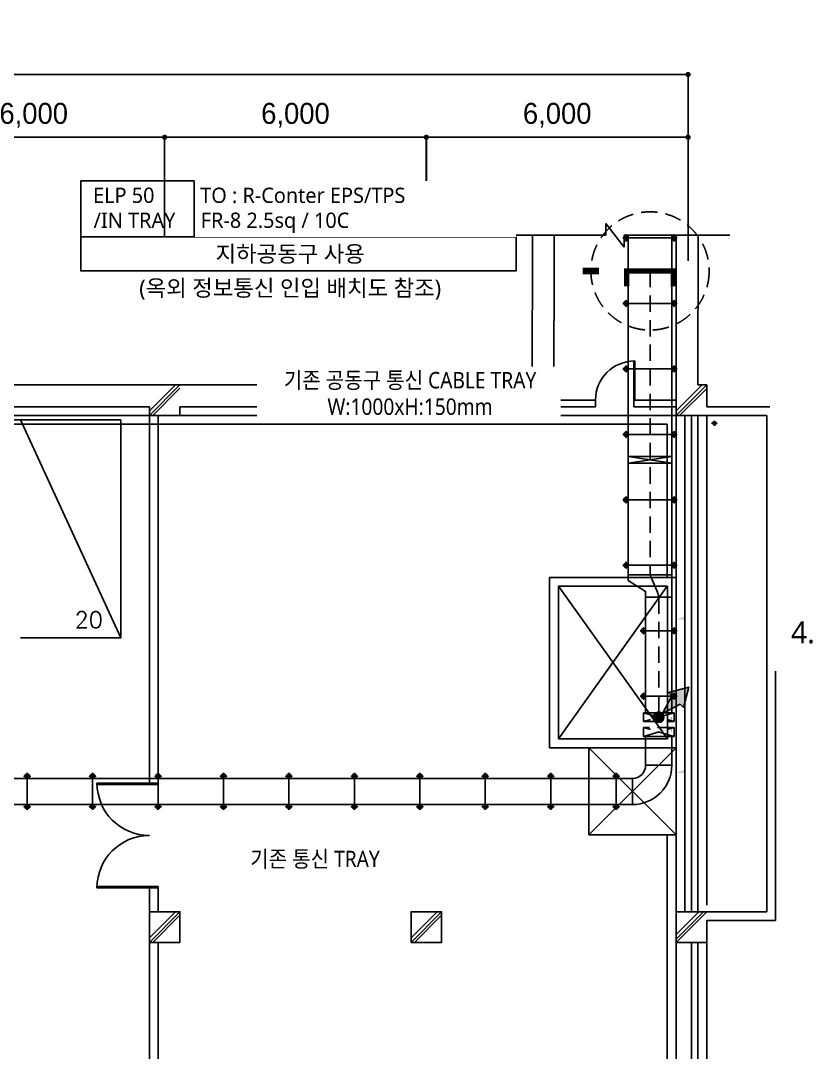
# Model space of a CAD drawing. Header units: millimetres. Extents: x -126150 to 126150, y 0 to 89100.
# Drawn here: x -52506 to -34382, y 47454 to 71097 of the extents above; entities that cross this region are included whole.
import ezdxf
from ezdxf.enums import TextEntityAlignment as Align
from ezdxf.xclip import XClip

# ---------------------------------------------------------------- set-up
doc = ezdxf.new("R2010")
doc.units = ezdxf.units.MM
doc.header["$LTSCALE"] = 1500
doc.header["$XCLIPFRAME"] = 0
for name, pattern in [('CEN', [62, 60, -1, 0, -1]), ('CENTER', [55, 50, -2, 1, -2]), ('HIDDEN', [0.375, 0.25, -0.125])]:
    doc.linetypes.add(name, pattern=pattern)
doc.layers.get('Defpoints').update_dxf_attribs({"color": 167})
for name, color, linetype in [('3131$0$SYM', 3, 'Continuous'), ('arch', 8, 'Continuous'), ('cen', 1, 'CENTER'), ('LIGHT', 3, 'Continuous'), ('REV', 1, 'Continuous'), ('S2', 4, 'HIDDEN'), ('SYM', 3, 'Continuous'), ('T-TRAY', 6, 'Continuous'), ('TRAY', 3, 'Continuous'), ('TRAY1', 3, 'Continuous'), ('XREF', 7, 'CEN'), ('치수', 5, 'Continuous')]:
    doc.layers.add(name, color=color, linetype=linetype)
doc.styles.add('arch', font='romans.shx', dxfattribs={"bigfont": 'GHS.SHX'})
doc.styles.add('GHS', font='malgun.ttf')
doc.styles.add('을릉도M', font='')
doc.styles.get('을릉도M').set_extended_font_data('HY울릉도M')
doc.dimstyles.new('D400', dxfattribs={"dimscale": 100, "dimtxt": 7.5, "dimasz": 1, "dimexe": 0, "dimexo": 1.3, "dimgap": 1.8, "dimtad": 1, "dimdec": 0, "dimzin": 1, "dimdsep": 46, "dimlunit": 6, "dimtxsty": '을릉도M', "dimblk": 'DOT', "dimcen": 10, "dimclrd": 1, "dimclre": 1, "dimclrt": 3, "dimadec": 0, "dimazin": 0, "dimtfac": 1, "dimtdec": 0, "dimtix": 1, "dimtmove": 0, "dimatfit": 3, "dimldrblk": 'DOTSMALL', "dimfxl": 1, "dimtolj": 1, "dimtzin": 0, "dimarcsym": 0})

# ---------------------------------------------------------------- blocks, each defined once
blk = doc.blocks.new('XR-사무동', base_point=(461, 408.4))
at = {"layer": 'arch', "ltscale": 100}
h = blk.add_hatch(color=256, dxfattribs=at)
h.paths.add_polyline_path([(-34067, 50708.4), (-34067, 50776.4), (-34255.7, 50708.5)])
h.paths.add_polyline_path([(-34067.1, 54218.9), (-34067.1, 54286.8), (-34255.8, 54218.9), (-34255.8, 54218.9)])
for p, q in [((-35868.5, 63028.2), (-35868.5, 63298.8)), ((-35868.5, 63298.8), (-35447.6, 62754.5)), ((-38169.6, 63028.2), (-35868.5, 63028.2)), ((-37555.9, 59599.9), (-37552.3, 63032.4)), ((-37056, 59099.9), (-37052.3, 63031.9)), ((-35448.2, 62757.9), (-35447, 63030)), ((-35447, 63029.8), (-33024.9, 63028.6)), ((-34255.9, 59399.9), (-34252.3, 63029.2)), ((-33755.7, 59599.9), (-33752.3, 63028.7)), ((-35225.1, 60148.9), (-35225.1, 59098.9)), ((-35205.1, 60148.9), (-35205.1, 59248.9)), ((-36104.5, 59248.9), (-36104.5, 59099.9)), ((-33555.9, 59098.7), (-31980.9, 59098.7)), ((-33555.9, 58899.9), (-32180.9, 58898.7)), ((-33555.9, 47674.9), (-33555.9, 58899.9)), ((-33444.4, 58721.9), (-33313.9, 58721.9)), ((-33379.1, 58664.2), (-33379.1, 58779.5)), ((-34460.8, 54985.4), (-36955.8, 51485.4)), ((-36955.8, 54985.4), (-34455.8, 51485.4)), ((-34255.8, 51285.4), (-36255.8, 49285.4)), ((-36255.8, 51285.4), (-34255.8, 49285.4)), ((-33555.9, 47524.9), (-32180.9, 47524.9)), ((-33555.9, 47324.9), (-31980.9, 47324.9))]:
    blk.add_line(p, q, dxfattribs=at)
at = {"layer": 'arch', "ltscale": 20}
for p, q in [((-52130.9, 59599.9), (-37555.9, 59599.9)), ((-45630.9, 59599.9), (-46330.9, 58899.9)), ((-45735, 59599.9), (-46330.9, 59004)), ((-39630.9, 59599.9), (-40330.9, 59599.9)), ((-39630.9, 59599.9), (-40330.9, 58899.9)), ((-39735, 59599.9), (-40330.9, 59004)), ((-33555.9, 59598.7), (-34255.9, 58898.7)), ((-33660, 59598.7), (-34255.9, 59002.9)), ((-33755.7, 59599.9), (-33555.9, 59599.9)), ((-33555.9, 59599.9), (-33555.9, 59098.7)), ((-45630.9, 59521.8), (-46252.8, 58899.9)), ((-39630.9, 59521.8), (-40252.8, 58899.9)), ((-33555.9, 59520.7), (-34177.8, 58898.7)), ((-37055.9, 59247.5), (-36105.1, 59248.9)), ((-35205.1, 59248.9), (-34255.9, 59249.9)), ((-34254.7, 58899.9), (-93705.8, 58899.9)), ((-51630.9, 59099.9), (-46330.9, 59099.9)), ((-46330.9, 59099.9), (-46330.9, 58899.9)), ((-46330.9, 58899.9), (-46330.9, 50474.9)), ((-46130.9, 58899.9), (-46130.9, 50474.9)), ((-46130.9, 58899.9), (-45630.9, 58899.9)), ((-45630.9, 59099.9), (-40330.9, 59099.9)), ((-45630.9, 58899.9), (-45630.9, 59099.9)), ((-40330.9, 59099.9), (-40330.9, 58899.9)), ((-40330.9, 58899.9), (-39630.9, 58899.9)), ((-39630.9, 59099.9), (-36104.5, 59099.9)), ((-39630.9, 58899.9), (-39630.9, 59099.9)), ((-35225.1, 59099.9), (-34255.9, 59099.9)), ((-34255.9, 58898.7), (-34255.2, 23449.9)), ((-34055.9, 58898.7), (-34055.9, 47524.9)), ((-33905.9, 58898.7), (-33905.9, 47524.9)), ((-33755.9, 58898.7), (-33755.9, 47524.9)), ((-32180.9, 58898.7), (-32180.9, 47524.9)), ((-31980.9, 59098.7), (-31980.9, 47324.9)), ((-34462, 58699.9), (-93509.3, 58699.9)), ((-46980.9, 58799.9), (-92980.9, 58799.9)), ((-46980.9, 53799.9), (-49280.9, 58799.9)), ((-46980.9, 53799.9), (-46980.9, 58799.9)), ((-34460.9, 58699.9), (-34460.8, 55185.4)), ((-46980.9, 53799.9), (-49280.9, 53799.9)), ((-46130.9, 50474.9), (-47530.9, 50474.9)), ((-46130.9, 50444.9), (-47530.9, 50444.9)), ((-46130.8, 50444.9), (-46130.8, 50474.9)), ((-34460.6, 49285.4), (-34459.6, 23649.9)), ((-46130.9, 48104.9), (-47530.9, 48104.9)), ((-46130.9, 48074.9), (-47530.9, 48074.9)), ((-46330.9, 48074.9), (-46330.9, 31674.9)), ((-46130.2, 48104.9), (-46130.2, 48074.9)), ((-46130.1, 48074.9), (-46130.1, 47524.9)), ((-45630.9, 47524.9), (-46330.9, 46824.9)), ((-45735, 47524.9), (-46330.9, 46929)), ((-39630.9, 47524.9), (-40330.9, 46824.9)), ((-39735, 47524.9), (-40330.9, 46929)), ((-33630.9, 47524.9), (-34255.9, 46899.9)), ((-33735, 47524.9), (-34255.9, 47004)), ((-33555.9, 47524.9), (-34252.8, 46824.9)), ((-45630.9, 47446.8), (-46252.8, 46824.9)), ((-39630.9, 47446.8), (-40252.8, 46824.9)), ((-33555.9, 47324.9), (-33555.9, 43324.9)), ((-46130.9, 46824.9), (-46130.9, 35674.9)), ((-33905.9, 46824.9), (-33905.9, 35524.9)), ((-33755.9, 46824.9), (-33755.9, 43124.9))]:
    blk.add_line(p, q, dxfattribs=at)
for points in [[(-33555.9, 59098.7), (-33555.9, 59599.9), (-33755.7, 59599.9)], [(-34255.9, 59399.9), (-34255.9, 58899.9), (-33555.9, 58899.9)], [(-33555.9, 47524.9), (-34255.9, 47524.9), (-34255.9, 46824.9), (-33555.9, 46824.9), (-33555.9, 47324.9)]]:
    blk.add_lwpolyline(points, dxfattribs=at)
at = {"layer": 'arch', "ltscale": 100}
for points in [[(-37155.8, 51285.4), (-34255.8, 51285.4), (-34255.8, 55185.4), (-37155.8, 55185.4)], [(-36955.8, 51485.4), (-34455.8, 51485.4), (-34455.8, 54985.4), (-36955.8, 54985.4)], [(-36255.8, 49285.4), (-34255.8, 49285.4), (-34255.8, 51285.4), (-36255.8, 51285.4)]]:
    blk.add_lwpolyline(points, close=True, dxfattribs=at)
at = {"layer": 'arch', "ltscale": 20}
for points in [[(-46330.9, 46824.9), (-45630.9, 46824.9), (-45630.9, 47524.9), (-46330.9, 47524.9)], [(-40330.9, 46824.9), (-39630.9, 46824.9), (-39630.9, 47524.9), (-40330.9, 47524.9)]]:
    blk.add_lwpolyline(points, close=True, dxfattribs=at)
at = {"layer": 'arch', "ltscale": 100}
blk.add_circle((-33378.9, 58721.9), 37.5, dxfattribs=at)
blk.add_arc((-35205.1, 59248.9), 900, 90, 180, dxfattribs=at)
at = {"layer": 'arch', "ltscale": 20}
for centre, start, end in [((-46330.9, 50474.9), 180, 270), ((-46330.9, 48074.9), 90, 180)]:
    blk.add_arc(centre, 1200, start, end, dxfattribs=at)
at = {"layer": 'arch', "style": 'arch'}
blk.add_text('20', height=375, dxfattribs=at).set_placement((-48040.1, 54030.4))
blk = doc.blocks.new('DOT')
at = {"layer": 'cen', "color": 0, "linetype": 'ByBlock'}
blk.add_line((-0.5, 0), (-1, 0), dxfattribs=at)
at = {"layer": 'cen', "color": 0, "linetype": 'ByBlock', "const_width": 0.5}
blk.add_lwpolyline([(-0.25, 0, 1), (0.25, 0, 1)], format="xyb", close=True, dxfattribs=at)
blk = doc.blocks.new('*D23')
at = {"layer": 'Defpoints', "color": 0, "transparency": 16777216}
for p in [(-55206, 68425), (-55206, 65436), (-49206, 65436)]:
    blk.add_point(p, dxfattribs=at)
at = {"layer": '치수', "color": 1, "lineweight": -2, "ltscale": 200, "transparency": 16777216}
for p, q in [((-55206, 65592), (-55206, 68425)), ((-49326, 68425), (-55086, 68425)), ((-49206, 65592), (-49206, 68425))]:
    blk.add_line(p, q, dxfattribs=at)
at = {"layer": '치수', "color": 1, "lineweight": -2, "transparency": 16777216, "xscale": 120, "yscale": 120, "zscale": 120, "rotation": 180}
blk.add_blockref('DOT', (-55206, 68425), dxfattribs=at)
at = {"layer": '치수', "color": 1, "lineweight": -2, "transparency": 16777216, "xscale": 120, "yscale": 120, "zscale": 120}
blk.add_blockref('DOT', (-49206, 68425), dxfattribs=at)
at = {"layer": '치수', "color": 3, "transparency": 16777216, "insert": (-52206, 68927), "char_height": 480, "attachment_point": 5, "style": '을릉도M'}
blk.add_mtext('\\A1;6,000', dxfattribs=at)
blk = doc.blocks.new('_DotSmall')
at = {"color": 0, "linetype": 'ByBlock', "const_width": 0.5}
blk.add_lwpolyline([(-0.0625, 0, 1), (0.0625, 0, 1)], format="xyb", close=True, dxfattribs=at)
blk = doc.blocks.new('*D24')
at = {"layer": 'Defpoints', "color": 0, "transparency": 16777216}
for p in [(-49206, 68425), (-49206, 65436), (-43206, 65436)]:
    blk.add_point(p, dxfattribs=at)
at = {"layer": '치수', "color": 1, "lineweight": -2, "ltscale": 200, "transparency": 16777216}
for p, q in [((-49206, 65592), (-49206, 68425)), ((-43326, 68425), (-49086, 68425)), ((-43206, 65592), (-43206, 68425))]:
    blk.add_line(p, q, dxfattribs=at)
at = {"layer": '치수', "color": 1, "lineweight": -2, "transparency": 16777216, "xscale": 120, "yscale": 120, "zscale": 120, "rotation": 180}
blk.add_blockref('DOT', (-49206, 68425), dxfattribs=at)
at = {"layer": '치수', "color": 1, "lineweight": -2, "transparency": 16777216, "xscale": 120, "yscale": 120, "zscale": 120}
blk.add_blockref('DOT', (-43206, 68425), dxfattribs=at)
at = {"layer": '치수', "color": 3, "transparency": 16777216, "insert": (-46206, 68927), "char_height": 480, "attachment_point": 5, "style": '을릉도M'}
blk.add_mtext('\\A1;6,000', dxfattribs=at)
blk = doc.blocks.new('*D25')
at = {"layer": 'Defpoints', "color": 0, "transparency": 16777216}
for p in [(-43207, 68425), (-43207, 65436), (-37207, 65436)]:
    blk.add_point(p, dxfattribs=at)
at = {"layer": '치수', "color": 1, "lineweight": -2, "ltscale": 200, "transparency": 16777216}
for p, q in [((-43207, 65592), (-43207, 68425)), ((-37327, 68425), (-43087, 68425)), ((-37207, 65592), (-37207, 68425))]:
    blk.add_line(p, q, dxfattribs=at)
at = {"layer": '치수', "color": 1, "lineweight": -2, "transparency": 16777216, "xscale": 120, "yscale": 120, "zscale": 120, "rotation": 180}
blk.add_blockref('DOT', (-43207, 68425), dxfattribs=at)
at = {"layer": '치수', "color": 1, "lineweight": -2, "transparency": 16777216, "xscale": 120, "yscale": 120, "zscale": 120}
blk.add_blockref('DOT', (-37207, 68425), dxfattribs=at)
at = {"layer": '치수', "color": 3, "transparency": 16777216, "insert": (-40207, 68927), "char_height": 480, "attachment_point": 5, "style": '을릉도M'}
blk.add_mtext('\\A1;6,000', dxfattribs=at)
blk = doc.blocks.new('*D26')
at = {"layer": 'Defpoints', "color": 0, "transparency": 16777216}
for p in [(-97207, 69863), (-97207, 65436), (-37207, 65436)]:
    blk.add_point(p, dxfattribs=at)
at = {"layer": '치수', "color": 1, "lineweight": -2, "ltscale": 200, "transparency": 16777216}
for p, q in [((-97207, 65592), (-97207, 69863)), ((-37327, 69863), (-97087, 69863)), ((-37207, 65592), (-37207, 69863))]:
    blk.add_line(p, q, dxfattribs=at)
at = {"layer": '치수', "color": 1, "lineweight": -2, "transparency": 16777216, "xscale": 120, "yscale": 120, "zscale": 120, "rotation": 180}
blk.add_blockref('DOT', (-97207, 69863), dxfattribs=at)
at = {"layer": '치수', "color": 1, "lineweight": -2, "transparency": 16777216, "xscale": 120, "yscale": 120, "zscale": 120}
blk.add_blockref('DOT', (-37207, 69863), dxfattribs=at)
at = {"layer": '치수', "color": 3, "transparency": 16777216, "insert": (-67207, 70365), "char_height": 480, "attachment_point": 5, "style": '을릉도M'}
blk.add_mtext('\\A1;60,000', dxfattribs=at)
blk = doc.blocks.new('A$C222E16D0')
at = {"layer": 'T-TRAY'}
for color, points in [(254, [(0.71, 0.71), (2.49, 4.1), (1.88, 4.71), (5.74, 5.74), (4.71, 1.88), (4.1, 2.49)]), (256, [(1, 0, 1), (-1, 0, 1)])]:
    blk.add_hatch(color=color, dxfattribs=at).paths.add_polyline_path(points)
at = {"layer": 'T-TRAY', "color": 3}
for p in [(2.49, 4.1), (4.1, 2.49)]:
    blk.add_line(p, (0.71, 0.71), dxfattribs=at)
blk.add_lwpolyline([(2.49, 4.1), (1.88, 4.71), (5.74, 5.74), (4.71, 1.88), (4.1, 2.49)], dxfattribs=at)
blk.add_circle((0, 0), 1, dxfattribs=at)
blk = doc.blocks.new('NOTE')
blk.add_wipeout([(0, 0), (0, -17552), (11222, -17552), (11222, 0)]).dxf.layer = 'SYM'
at = {"layer": 'SYM', "style": 'GHS'}
blk.add_text('4. 간선 규격 및 기타 사항은 계통도 참조.', height=300, dxfattribs=at).set_placement((287, -17023), align=Align.MIDDLE_LEFT)

msp = doc.modelspace()

# ---------------------------------------------------------------- linework, layer by layer
at = {"layer": 'S2'}
for p, q in [((-38080.1, 65360.8), (-38080.1, 58477.3)), ((-38048.3, 58321), (-37911.9, 57999.8)), ((-37880.1, 55254.9), (-37880.1, 57843.5))]:
    msp.add_line(p, q, dxfattribs=at)
for centre, start, end in [((-37680.1, 58477.3), 180, 203.00354), ((-38280.1, 57843.5), 360, 23.00354)]:
    msp.add_arc(centre, 400, start, end, dxfattribs=at)
at = {"layer": 'SYM', "color": 6}
msp.add_lwpolyline([(-51127.3, 66142), (-41151.5, 66142), (-41151.5, 65360.8), (-51127.3, 65360.8)], close=True, dxfattribs=at)
at = {"layer": 'SYM', "const_width": 118.5}
msp.add_lwpolyline([(-38613.5, 65005.2), (-38613.5, 65360.8), (-37546.8, 65360.8), (-37546.8, 65005.2)], dxfattribs=at)
at = {"layer": 'SYM', "color": 6, "linetype": 'HIDDEN'}
msp.add_circle((-38080.1, 65360.8), 1355.3, dxfattribs=at)
at = {"layer": 'TRAY'}
for p, q in [((-38580.1, 60957.7), (-37578.7, 61107.7)), ((-38580.1, 61107.7), (-37580.1, 60957.7))]:
    msp.add_line(p, q, dxfattribs=at)
msp.add_lwpolyline([(-38580.1, 66179.7), (-38580.1, 61107.7), (-37580.1, 61107.7), (-37580.1, 66179.2)], dxfattribs=at)
for points in [[(-37580.1, 60957.7), (-37580.1, 61107.7), (-38580.1, 61107.7), (-38580.1, 60957.7)], [(-37580.1, 58396), (-37580.1, 60957.7), (-38580.1, 60957.7), (-38580.1, 58396)], [(-37580.1, 58396), (-38580.1, 58396), (-38580.1, 58266), (-38180.1, 58016), (-38180.1, 57886), (-37580.1, 57886)], [(-37580.1, 55234.9), (-37580.1, 57886), (-38180.1, 57886), (-38180.1, 55234.9)], [(-38180.1, 54033.2), (-37580.1, 54033.2), (-37580.1, 54694.9), (-38180.1, 54694.9)], [(-38480.1, 53133.2), (-64730.9, 53133.2), (-64730.9, 53733.2), (-38480.1, 53733.2)]]:
    msp.add_lwpolyline(points, close=True, dxfattribs=at)
msp.add_lwpolyline([(-37580.1, 54033.2, -0.4142136), (-38480.1, 53133.2), (-38480.1, 53733.2, 0.4142136), (-38180.1, 54033.2)], format="xyb", close=True, dxfattribs=at)
at = {"layer": 'TRAY1', "color": 6}
for points in [[(-38703.7, 66116), (-38680.1, 66116), (-38676.8, 66133.9), (-38665.9, 66150.9), (-38647.4, 66162.9), (-38630.1, 66166), (-38630.1, 66189.2), (-38630.1, 66166), (-38611.3, 66162.3), (-38593.9, 66150.4), (-38583.4, 66133.8), (-38580.1, 66116), (-38584.4, 66095.7), (-38594.6, 66080.8), (-38609.6, 66070.4), (-38630.1, 66066), (-38630.1, 66042.8), (-38630.1, 66066), (-38650.1, 66070.1), (-38666, 66081.1), (-38676.8, 66098), (-38680.1, 66116), (-38630.1, 66116), (-38630.1, 66166), (-38630.1, 66066), (-38630.1, 66116), (-38630.1, 66116), (-37530.1, 66116), (-37530.1, 66066), (-37530.1, 66166), (-37530.1, 66116), (-37480.1, 66116), (-37483.5, 66098), (-37494.3, 66081.1), (-37510.2, 66070.1), (-37530.1, 66066), (-37530.1, 66042.8), (-37530.1, 66066), (-37550.7, 66070.4), (-37565.6, 66080.8), (-37575.8, 66095.7), (-37580.1, 66116), (-37576.9, 66133.8), (-37566.4, 66150.4), (-37549, 66162.3), (-37530.1, 66166), (-37530.1, 66189.2), (-37530.1, 66166), (-37512.9, 66162.9), (-37494.4, 66150.9), (-37483.5, 66133.9), (-37480.1, 66116), (-37456.6, 66116)], [(-38703.7, 64616), (-38680.1, 64616), (-38676.8, 64633.9), (-38665.9, 64650.9), (-38647.4, 64662.9), (-38630.1, 64666), (-38630.1, 64689.2), (-38630.1, 64666), (-38611.3, 64662.3), (-38593.9, 64650.4), (-38583.4, 64633.8), (-38580.1, 64616), (-38584.4, 64595.7), (-38594.6, 64580.8), (-38609.6, 64570.4), (-38630.1, 64566), (-38630.1, 64542.8), (-38630.1, 64566), (-38650.1, 64570.1), (-38666, 64581.1), (-38676.8, 64598), (-38680.1, 64616), (-38630.1, 64616), (-38630.1, 64666), (-38630.1, 64566), (-38630.1, 64616), (-38630.1, 64616), (-37530.1, 64616), (-37530.1, 64566), (-37530.1, 64666), (-37530.1, 64616), (-37480.1, 64616), (-37483.5, 64598), (-37494.3, 64581.1), (-37510.2, 64570.1), (-37530.1, 64566), (-37530.1, 64542.8), (-37530.1, 64566), (-37550.7, 64570.4), (-37565.6, 64580.8), (-37575.8, 64595.7), (-37580.1, 64616), (-37576.9, 64633.8), (-37566.4, 64650.4), (-37549, 64662.3), (-37530.1, 64666), (-37530.1, 64689.2), (-37530.1, 64666), (-37512.9, 64662.9), (-37494.4, 64650.9), (-37483.5, 64633.9), (-37480.1, 64616), (-37456.6, 64616)], [(-38703.7, 63116), (-38680.1, 63116), (-38676.8, 63133.9), (-38665.9, 63150.9), (-38647.4, 63162.9), (-38630.1, 63166), (-38630.1, 63189.2), (-38630.1, 63166), (-38611.3, 63162.3), (-38593.9, 63150.4), (-38583.4, 63133.8), (-38580.1, 63116), (-38584.4, 63095.7), (-38594.6, 63080.8), (-38609.6, 63070.4), (-38630.1, 63066), (-38630.1, 63042.8), (-38630.1, 63066), (-38650.1, 63070.1), (-38666, 63081.1), (-38676.8, 63098), (-38680.1, 63116), (-38630.1, 63116), (-38630.1, 63166), (-38630.1, 63066), (-38630.1, 63116), (-38630.1, 63116), (-37530.1, 63116), (-37530.1, 63066), (-37530.1, 63166), (-37530.1, 63116), (-37480.1, 63116), (-37483.5, 63098), (-37494.3, 63081.1), (-37510.2, 63070.1), (-37530.1, 63066), (-37530.1, 63042.8), (-37530.1, 63066), (-37550.7, 63070.4), (-37565.6, 63080.8), (-37575.8, 63095.7), (-37580.1, 63116), (-37576.9, 63133.8), (-37566.4, 63150.4), (-37549, 63162.3), (-37530.1, 63166), (-37530.1, 63189.2), (-37530.1, 63166), (-37512.9, 63162.9), (-37494.4, 63150.9), (-37483.5, 63133.9), (-37480.1, 63116), (-37456.6, 63116)], [(-38703.7, 61616), (-38680.1, 61616), (-38676.8, 61633.9), (-38665.9, 61650.9), (-38647.4, 61662.9), (-38630.1, 61666), (-38630.1, 61689.2), (-38630.1, 61666), (-38611.3, 61662.3), (-38593.9, 61650.4), (-38583.4, 61633.8), (-38580.1, 61616), (-38584.4, 61595.7), (-38594.6, 61580.8), (-38609.6, 61570.4), (-38630.1, 61566), (-38630.1, 61542.8), (-38630.1, 61566), (-38650.1, 61570.1), (-38666, 61581.1), (-38676.8, 61598), (-38680.1, 61616), (-38630.1, 61616), (-38630.1, 61666), (-38630.1, 61566), (-38630.1, 61616), (-38630.1, 61616), (-37530.1, 61616), (-37530.1, 61566), (-37530.1, 61666), (-37530.1, 61616), (-37480.1, 61616), (-37483.5, 61598), (-37494.3, 61581.1), (-37510.2, 61570.1), (-37530.1, 61566), (-37530.1, 61542.8), (-37530.1, 61566), (-37550.7, 61570.4), (-37565.6, 61580.8), (-37575.8, 61595.7), (-37580.1, 61616), (-37576.9, 61633.8), (-37566.4, 61650.4), (-37549, 61662.3), (-37530.1, 61666), (-37530.1, 61689.2), (-37530.1, 61666), (-37512.9, 61662.9), (-37494.4, 61650.9), (-37483.5, 61633.9), (-37480.1, 61616), (-37456.6, 61616)], [(-38703.7, 60116), (-38680.1, 60116), (-38676.8, 60133.9), (-38665.9, 60150.9), (-38647.4, 60162.9), (-38630.1, 60166), (-38630.1, 60189.2), (-38630.1, 60166), (-38611.3, 60162.3), (-38593.9, 60150.4), (-38583.4, 60133.8), (-38580.1, 60116), (-38584.4, 60095.7), (-38594.6, 60080.8), (-38609.6, 60070.4), (-38630.1, 60066), (-38630.1, 60042.8), (-38630.1, 60066), (-38650.1, 60070.1), (-38666, 60081.1), (-38676.8, 60098), (-38680.1, 60116), (-38630.1, 60116), (-38630.1, 60166), (-38630.1, 60066), (-38630.1, 60116), (-38630.1, 60116), (-37530.1, 60116), (-37530.1, 60066), (-37530.1, 60166), (-37530.1, 60116), (-37480.1, 60116), (-37483.5, 60098), (-37494.3, 60081.1), (-37510.2, 60070.1), (-37530.1, 60066), (-37530.1, 60042.8), (-37530.1, 60066), (-37550.7, 60070.4), (-37565.6, 60080.8), (-37575.8, 60095.7), (-37580.1, 60116), (-37576.9, 60133.8), (-37566.4, 60150.4), (-37549, 60162.3), (-37530.1, 60166), (-37530.1, 60189.2), (-37530.1, 60166), (-37512.9, 60162.9), (-37494.4, 60150.9), (-37483.5, 60133.9), (-37480.1, 60116), (-37456.6, 60116)], [(-38703.7, 58616), (-38680.1, 58616), (-38676.8, 58633.9), (-38665.9, 58650.9), (-38647.4, 58662.9), (-38630.1, 58666), (-38630.1, 58689.2), (-38630.1, 58666), (-38611.3, 58662.3), (-38593.9, 58650.4), (-38583.4, 58633.8), (-38580.1, 58616), (-38584.4, 58595.7), (-38594.6, 58580.8), (-38609.6, 58570.4), (-38630.1, 58566), (-38630.1, 58542.8), (-38630.1, 58566), (-38650.1, 58570.1), (-38666, 58581.1), (-38676.8, 58598), (-38680.1, 58616), (-38630.1, 58616), (-38630.1, 58666), (-38630.1, 58566), (-38630.1, 58616), (-38630.1, 58616), (-37530.1, 58616), (-37530.1, 58566), (-37530.1, 58666), (-37530.1, 58616), (-37480.1, 58616), (-37483.5, 58598), (-37494.3, 58581.1), (-37510.2, 58570.1), (-37530.1, 58566), (-37530.1, 58542.8), (-37530.1, 58566), (-37550.7, 58570.4), (-37565.6, 58580.8), (-37575.8, 58595.7), (-37580.1, 58616), (-37576.9, 58633.8), (-37566.4, 58650.4), (-37549, 58662.3), (-37530.1, 58666), (-37530.1, 58689.2), (-37530.1, 58666), (-37512.9, 58662.9), (-37494.4, 58650.9), (-37483.5, 58633.9), (-37480.1, 58616), (-37456.6, 58616)], [(-38303.7, 57116), (-38280.1, 57116), (-38276.8, 57133.9), (-38265.9, 57150.9), (-38247.4, 57162.9), (-38230.1, 57166), (-38230.1, 57189.2), (-38230.1, 57166), (-38211.3, 57162.3), (-38193.9, 57150.4), (-38183.4, 57133.8), (-38180.1, 57116), (-38184.4, 57095.7), (-38194.6, 57080.8), (-38209.6, 57070.4), (-38230.1, 57066), (-38230.1, 57042.8), (-38230.1, 57066), (-38250.1, 57070.1), (-38266, 57081.1), (-38276.8, 57098), (-38280.1, 57116), (-38230.1, 57116), (-38230.1, 57166), (-38230.1, 57066), (-38230.1, 57116), (-38230.1, 57116), (-37530.1, 57116), (-37530.1, 57066), (-37530.1, 57166), (-37530.1, 57116), (-37480.1, 57116), (-37483.5, 57098), (-37494.3, 57081.1), (-37510.2, 57070.1), (-37530.1, 57066), (-37530.1, 57042.8), (-37530.1, 57066), (-37550.7, 57070.4), (-37565.6, 57080.8), (-37575.8, 57095.7), (-37580.1, 57116), (-37576.9, 57133.8), (-37566.4, 57150.4), (-37549, 57162.3), (-37530.1, 57166), (-37530.1, 57189.2), (-37530.1, 57166), (-37512.9, 57162.9), (-37494.4, 57150.9), (-37483.5, 57133.9), (-37480.1, 57116), (-37456.6, 57116)], [(-38303.7, 55616), (-38280.1, 55616), (-38276.8, 55633.9), (-38265.9, 55650.9), (-38247.4, 55662.9), (-38230.1, 55666), (-38230.1, 55689.2), (-38230.1, 55666), (-38211.3, 55662.3), (-38193.9, 55650.4), (-38183.4, 55633.8), (-38180.1, 55616), (-38184.4, 55595.7), (-38194.6, 55580.8), (-38209.6, 55570.4), (-38230.1, 55566), (-38230.1, 55542.8), (-38230.1, 55566), (-38250.1, 55570.1), (-38266, 55581.1), (-38276.8, 55598), (-38280.1, 55616), (-38230.1, 55616), (-38230.1, 55666), (-38230.1, 55566), (-38230.1, 55616), (-38230.1, 55616), (-37530.1, 55616), (-37530.1, 55566), (-37530.1, 55666), (-37530.1, 55616), (-37480.1, 55616), (-37483.5, 55598), (-37494.3, 55581.1), (-37510.2, 55570.1), (-37530.1, 55566), (-37530.1, 55542.8), (-37530.1, 55566), (-37550.7, 55570.4), (-37565.6, 55580.8), (-37575.8, 55595.7), (-37580.1, 55616), (-37576.9, 55633.8), (-37566.4, 55650.4), (-37549, 55662.3), (-37530.1, 55666), (-37530.1, 55689.2), (-37530.1, 55666), (-37512.9, 55662.9), (-37494.4, 55650.9), (-37483.5, 55633.9), (-37480.1, 55616), (-37456.6, 55616)], [(-52355.5, 53009.6), (-52355.5, 53033.2), (-52373.4, 53036.5), (-52390.5, 53047.4), (-52402.4, 53065.9), (-52405.5, 53083.2), (-52428.7, 53083.2), (-52405.5, 53083.2), (-52401.8, 53102), (-52389.9, 53119.4), (-52373.3, 53129.9), (-52355.5, 53133.2), (-52335.2, 53128.9), (-52320.3, 53118.7), (-52309.9, 53103.7), (-52305.5, 53083.2), (-52282.3, 53083.2), (-52305.5, 53083.2), (-52309.7, 53063.2), (-52320.6, 53047.3), (-52337.5, 53036.5), (-52355.5, 53033.2), (-52355.5, 53083.2), (-52405.5, 53083.2), (-52305.5, 53083.2), (-52355.5, 53083.2), (-52355.5, 53083.2), (-52355.5, 53783.2), (-52305.5, 53783.2), (-52405.5, 53783.2), (-52355.5, 53783.2), (-52355.5, 53833.2), (-52337.5, 53829.8), (-52320.6, 53819), (-52309.7, 53803.1), (-52305.5, 53783.2), (-52282.3, 53783.2), (-52305.5, 53783.2), (-52309.9, 53762.6), (-52320.3, 53747.7), (-52335.2, 53737.5), (-52355.5, 53733.2), (-52373.3, 53736.4), (-52389.9, 53746.9), (-52401.8, 53764.3), (-52405.5, 53783.2), (-52428.7, 53783.2), (-52405.5, 53783.2), (-52402.4, 53800.4), (-52390.5, 53818.9), (-52373.4, 53829.8), (-52355.5, 53833.2), (-52355.5, 53856.7)], [(-50855.5, 53009.6), (-50855.5, 53033.2), (-50873.4, 53036.5), (-50890.5, 53047.4), (-50902.4, 53065.9), (-50905.5, 53083.2), (-50928.7, 53083.2), (-50905.5, 53083.2), (-50901.8, 53102), (-50889.9, 53119.4), (-50873.3, 53129.9), (-50855.5, 53133.2), (-50835.2, 53128.9), (-50820.3, 53118.7), (-50809.9, 53103.7), (-50805.5, 53083.2), (-50782.3, 53083.2), (-50805.5, 53083.2), (-50809.7, 53063.2), (-50820.6, 53047.3), (-50837.5, 53036.5), (-50855.5, 53033.2), (-50855.5, 53083.2), (-50905.5, 53083.2), (-50805.5, 53083.2), (-50855.5, 53083.2), (-50855.5, 53083.2), (-50855.5, 53783.2), (-50805.5, 53783.2), (-50905.5, 53783.2), (-50855.5, 53783.2), (-50855.5, 53833.2), (-50837.5, 53829.8), (-50820.6, 53819), (-50809.7, 53803.1), (-50805.5, 53783.2), (-50782.3, 53783.2), (-50805.5, 53783.2), (-50809.9, 53762.6), (-50820.3, 53747.7), (-50835.2, 53737.5), (-50855.5, 53733.2), (-50873.3, 53736.4), (-50889.9, 53746.9), (-50901.8, 53764.3), (-50905.5, 53783.2), (-50928.7, 53783.2), (-50905.5, 53783.2), (-50902.4, 53800.4), (-50890.5, 53818.9), (-50873.4, 53829.8), (-50855.5, 53833.2), (-50855.5, 53856.7)], [(-49355.5, 53009.6), (-49355.5, 53033.2), (-49373.4, 53036.5), (-49390.5, 53047.4), (-49402.4, 53065.9), (-49405.5, 53083.2), (-49428.7, 53083.2), (-49405.5, 53083.2), (-49401.8, 53102), (-49389.9, 53119.4), (-49373.3, 53129.9), (-49355.5, 53133.2), (-49335.2, 53128.9), (-49320.3, 53118.7), (-49309.9, 53103.7), (-49305.5, 53083.2), (-49282.3, 53083.2), (-49305.5, 53083.2), (-49309.7, 53063.2), (-49320.6, 53047.3), (-49337.5, 53036.5), (-49355.5, 53033.2), (-49355.5, 53083.2), (-49405.5, 53083.2), (-49305.5, 53083.2), (-49355.5, 53083.2), (-49355.5, 53083.2), (-49355.5, 53783.2), (-49305.5, 53783.2), (-49405.5, 53783.2), (-49355.5, 53783.2), (-49355.5, 53833.2), (-49337.5, 53829.8), (-49320.6, 53819), (-49309.7, 53803.1), (-49305.5, 53783.2), (-49282.3, 53783.2), (-49305.5, 53783.2), (-49309.9, 53762.6), (-49320.3, 53747.7), (-49335.2, 53737.5), (-49355.5, 53733.2), (-49373.3, 53736.4), (-49389.9, 53746.9), (-49401.8, 53764.3), (-49405.5, 53783.2), (-49428.7, 53783.2), (-49405.5, 53783.2), (-49402.4, 53800.4), (-49390.5, 53818.9), (-49373.4, 53829.8), (-49355.5, 53833.2), (-49355.5, 53856.7)], [(-47855.5, 53009.6), (-47855.5, 53033.2), (-47873.4, 53036.5), (-47890.5, 53047.4), (-47902.4, 53065.9), (-47905.5, 53083.2), (-47928.7, 53083.2), (-47905.5, 53083.2), (-47901.8, 53102), (-47889.9, 53119.4), (-47873.3, 53129.9), (-47855.5, 53133.2), (-47835.2, 53128.9), (-47820.3, 53118.7), (-47809.9, 53103.7), (-47805.5, 53083.2), (-47782.3, 53083.2), (-47805.5, 53083.2), (-47809.7, 53063.2), (-47820.6, 53047.3), (-47837.5, 53036.5), (-47855.5, 53033.2), (-47855.5, 53083.2), (-47905.5, 53083.2), (-47805.5, 53083.2), (-47855.5, 53083.2), (-47855.5, 53083.2), (-47855.5, 53783.2), (-47805.5, 53783.2), (-47905.5, 53783.2), (-47855.5, 53783.2), (-47855.5, 53833.2), (-47837.5, 53829.8), (-47820.6, 53819), (-47809.7, 53803.1), (-47805.5, 53783.2), (-47782.3, 53783.2), (-47805.5, 53783.2), (-47809.9, 53762.6), (-47820.3, 53747.7), (-47835.2, 53737.5), (-47855.5, 53733.2), (-47873.3, 53736.4), (-47889.9, 53746.9), (-47901.8, 53764.3), (-47905.5, 53783.2), (-47928.7, 53783.2), (-47905.5, 53783.2), (-47902.4, 53800.4), (-47890.5, 53818.9), (-47873.4, 53829.8), (-47855.5, 53833.2), (-47855.5, 53856.7)], [(-46355.5, 53009.6), (-46355.5, 53033.2), (-46373.4, 53036.5), (-46390.5, 53047.4), (-46402.4, 53065.9), (-46405.5, 53083.2), (-46428.7, 53083.2), (-46405.5, 53083.2), (-46401.8, 53102), (-46389.9, 53119.4), (-46373.3, 53129.9), (-46355.5, 53133.2), (-46335.2, 53128.9), (-46320.3, 53118.7), (-46309.9, 53103.7), (-46305.5, 53083.2), (-46282.3, 53083.2), (-46305.5, 53083.2), (-46309.7, 53063.2), (-46320.6, 53047.3), (-46337.5, 53036.5), (-46355.5, 53033.2), (-46355.5, 53083.2), (-46405.5, 53083.2), (-46305.5, 53083.2), (-46355.5, 53083.2), (-46355.5, 53083.2), (-46355.5, 53783.2), (-46305.5, 53783.2), (-46405.5, 53783.2), (-46355.5, 53783.2), (-46355.5, 53833.2), (-46337.5, 53829.8), (-46320.6, 53819), (-46309.7, 53803.1), (-46305.5, 53783.2), (-46282.3, 53783.2), (-46305.5, 53783.2), (-46309.9, 53762.6), (-46320.3, 53747.7), (-46335.2, 53737.5), (-46355.5, 53733.2), (-46373.3, 53736.4), (-46389.9, 53746.9), (-46401.8, 53764.3), (-46405.5, 53783.2), (-46428.7, 53783.2), (-46405.5, 53783.2), (-46402.4, 53800.4), (-46390.5, 53818.9), (-46373.4, 53829.8), (-46355.5, 53833.2), (-46355.5, 53856.7)], [(-44855.5, 53009.6), (-44855.5, 53033.2), (-44873.4, 53036.5), (-44890.5, 53047.4), (-44902.4, 53065.9), (-44905.5, 53083.2), (-44928.7, 53083.2), (-44905.5, 53083.2), (-44901.8, 53102), (-44889.9, 53119.4), (-44873.3, 53129.9), (-44855.5, 53133.2), (-44835.2, 53128.9), (-44820.3, 53118.7), (-44809.9, 53103.7), (-44805.5, 53083.2), (-44782.3, 53083.2), (-44805.5, 53083.2), (-44809.7, 53063.2), (-44820.6, 53047.3), (-44837.5, 53036.5), (-44855.5, 53033.2), (-44855.5, 53083.2), (-44905.5, 53083.2), (-44805.5, 53083.2), (-44855.5, 53083.2), (-44855.5, 53083.2), (-44855.5, 53783.2), (-44805.5, 53783.2), (-44905.5, 53783.2), (-44855.5, 53783.2), (-44855.5, 53833.2), (-44837.5, 53829.8), (-44820.6, 53819), (-44809.7, 53803.1), (-44805.5, 53783.2), (-44782.3, 53783.2), (-44805.5, 53783.2), (-44809.9, 53762.6), (-44820.3, 53747.7), (-44835.2, 53737.5), (-44855.5, 53733.2), (-44873.3, 53736.4), (-44889.9, 53746.9), (-44901.8, 53764.3), (-44905.5, 53783.2), (-44928.7, 53783.2), (-44905.5, 53783.2), (-44902.4, 53800.4), (-44890.5, 53818.9), (-44873.4, 53829.8), (-44855.5, 53833.2), (-44855.5, 53856.7)], [(-43355.5, 53009.6), (-43355.5, 53033.2), (-43373.4, 53036.5), (-43390.5, 53047.4), (-43402.4, 53065.9), (-43405.5, 53083.2), (-43428.7, 53083.2), (-43405.5, 53083.2), (-43401.8, 53102), (-43389.9, 53119.4), (-43373.3, 53129.9), (-43355.5, 53133.2), (-43335.2, 53128.9), (-43320.3, 53118.7), (-43309.9, 53103.7), (-43305.5, 53083.2), (-43282.3, 53083.2), (-43305.5, 53083.2), (-43309.7, 53063.2), (-43320.6, 53047.3), (-43337.5, 53036.5), (-43355.5, 53033.2), (-43355.5, 53083.2), (-43405.5, 53083.2), (-43305.5, 53083.2), (-43355.5, 53083.2), (-43355.5, 53083.2), (-43355.5, 53783.2), (-43305.5, 53783.2), (-43405.5, 53783.2), (-43355.5, 53783.2), (-43355.5, 53833.2), (-43337.5, 53829.8), (-43320.6, 53819), (-43309.7, 53803.1), (-43305.5, 53783.2), (-43282.3, 53783.2), (-43305.5, 53783.2), (-43309.9, 53762.6), (-43320.3, 53747.7), (-43335.2, 53737.5), (-43355.5, 53733.2), (-43373.3, 53736.4), (-43389.9, 53746.9), (-43401.8, 53764.3), (-43405.5, 53783.2), (-43428.7, 53783.2), (-43405.5, 53783.2), (-43402.4, 53800.4), (-43390.5, 53818.9), (-43373.4, 53829.8), (-43355.5, 53833.2), (-43355.5, 53856.7)], [(-41855.5, 53009.6), (-41855.5, 53033.2), (-41873.4, 53036.5), (-41890.5, 53047.4), (-41902.4, 53065.9), (-41905.5, 53083.2), (-41928.7, 53083.2), (-41905.5, 53083.2), (-41901.8, 53102), (-41889.9, 53119.4), (-41873.3, 53129.9), (-41855.5, 53133.2), (-41835.2, 53128.9), (-41820.3, 53118.7), (-41809.9, 53103.7), (-41805.5, 53083.2), (-41782.3, 53083.2), (-41805.5, 53083.2), (-41809.7, 53063.2), (-41820.6, 53047.3), (-41837.5, 53036.5), (-41855.5, 53033.2), (-41855.5, 53083.2), (-41905.5, 53083.2), (-41805.5, 53083.2), (-41855.5, 53083.2), (-41855.5, 53083.2), (-41855.5, 53783.2), (-41805.5, 53783.2), (-41905.5, 53783.2), (-41855.5, 53783.2), (-41855.5, 53833.2), (-41837.5, 53829.8), (-41820.6, 53819), (-41809.7, 53803.1), (-41805.5, 53783.2), (-41782.3, 53783.2), (-41805.5, 53783.2), (-41809.9, 53762.6), (-41820.3, 53747.7), (-41835.2, 53737.5), (-41855.5, 53733.2), (-41873.3, 53736.4), (-41889.9, 53746.9), (-41901.8, 53764.3), (-41905.5, 53783.2), (-41928.7, 53783.2), (-41905.5, 53783.2), (-41902.4, 53800.4), (-41890.5, 53818.9), (-41873.4, 53829.8), (-41855.5, 53833.2), (-41855.5, 53856.7)], [(-40355.5, 53009.6), (-40355.5, 53033.2), (-40373.4, 53036.5), (-40390.5, 53047.4), (-40402.4, 53065.9), (-40405.5, 53083.2), (-40428.7, 53083.2), (-40405.5, 53083.2), (-40401.8, 53102), (-40389.9, 53119.4), (-40373.3, 53129.9), (-40355.5, 53133.2), (-40335.2, 53128.9), (-40320.3, 53118.7), (-40309.9, 53103.7), (-40305.5, 53083.2), (-40282.3, 53083.2), (-40305.5, 53083.2), (-40309.7, 53063.2), (-40320.6, 53047.3), (-40337.5, 53036.5), (-40355.5, 53033.2), (-40355.5, 53083.2), (-40405.5, 53083.2), (-40305.5, 53083.2), (-40355.5, 53083.2), (-40355.5, 53083.2), (-40355.5, 53783.2), (-40305.5, 53783.2), (-40405.5, 53783.2), (-40355.5, 53783.2), (-40355.5, 53833.2), (-40337.5, 53829.8), (-40320.6, 53819), (-40309.7, 53803.1), (-40305.5, 53783.2), (-40282.3, 53783.2), (-40305.5, 53783.2), (-40309.9, 53762.6), (-40320.3, 53747.7), (-40335.2, 53737.5), (-40355.5, 53733.2), (-40373.3, 53736.4), (-40389.9, 53746.9), (-40401.8, 53764.3), (-40405.5, 53783.2), (-40428.7, 53783.2), (-40405.5, 53783.2), (-40402.4, 53800.4), (-40390.5, 53818.9), (-40373.4, 53829.8), (-40355.5, 53833.2), (-40355.5, 53856.7)], [(-38855.5, 53009.6), (-38855.5, 53033.2), (-38873.4, 53036.5), (-38890.5, 53047.4), (-38902.4, 53065.9), (-38905.5, 53083.2), (-38928.7, 53083.2), (-38905.5, 53083.2), (-38901.8, 53102), (-38889.9, 53119.4), (-38873.3, 53129.9), (-38855.5, 53133.2), (-38835.2, 53128.9), (-38820.3, 53118.7), (-38809.9, 53103.7), (-38805.5, 53083.2), (-38782.3, 53083.2), (-38805.5, 53083.2), (-38809.7, 53063.2), (-38820.6, 53047.3), (-38837.5, 53036.5), (-38855.5, 53033.2), (-38855.5, 53083.2), (-38905.5, 53083.2), (-38805.5, 53083.2), (-38855.5, 53083.2), (-38855.5, 53083.2), (-38855.5, 53783.2), (-38805.5, 53783.2), (-38905.5, 53783.2), (-38855.5, 53783.2), (-38855.5, 53833.2), (-38837.5, 53829.8), (-38820.6, 53819), (-38809.7, 53803.1), (-38805.5, 53783.2), (-38782.3, 53783.2), (-38805.5, 53783.2), (-38809.9, 53762.6), (-38820.3, 53747.7), (-38835.2, 53737.5), (-38855.5, 53733.2), (-38873.3, 53736.4), (-38889.9, 53746.9), (-38901.8, 53764.3), (-38905.5, 53783.2), (-38928.7, 53783.2), (-38905.5, 53783.2), (-38902.4, 53800.4), (-38890.5, 53818.9), (-38873.4, 53829.8), (-38855.5, 53833.2), (-38855.5, 53856.7)]]:
    msp.add_lwpolyline(points, dxfattribs=at)
at = {"layer": 'TRAY1', "color": 6, "linetype": 'HIDDEN'}
for points in [[(-38230.1, 55234.9), (-38230.1, 55034.9), (-37530.1, 55034.9), (-37530.1, 55234.9), (-38230.1, 55234.9), (-37530.1, 55034.9), (-37530.1, 55234.9), (-38230.1, 55034.9)], [(-37530.1, 54694.9), (-37530.1, 54894.9), (-38230.1, 54894.9), (-38230.1, 54694.9), (-37530.1, 54694.9), (-38230.1, 54894.9), (-38230.1, 54694.9), (-37530.1, 54894.9)]]:
    msp.add_lwpolyline(points, dxfattribs=at)
at = {"layer": 'TRAY1', "color": 3}
for points in [[(-38168.9, 55134.9, 2, 2, 0), (-38180.1, 55134.9, 2, 2, 0), (-38180.1, 55034.9, 2, 2, 0), (-38168.9, 55034.9, 0, 0, 0), (-37591.4, 55034.9, 2, 2, 0), (-37580.1, 55034.9, 2, 2, 0), (-37580.1, 55134.9, 2, 2, 0), (-37591.4, 55134.9, 2, 2, 0), (-37580.1, 55134.9, 2, 2, 0), (-37580.1, 55049.9, 0, 0, 0), (-38180.1, 55049.9, 0, 0, 0)], [(-37591.4, 54794.9, 2, 2, 0), (-37580.1, 54794.9, 2, 2, 0), (-37580.1, 54894.9, 2, 2, 0), (-37591.4, 54894.9, 0, 0, 0), (-38168.9, 54894.9, 2, 2, 0), (-38180.1, 54894.9, 2, 2, 0), (-38180.1, 54794.9, 2, 2, 0), (-38168.9, 54794.9, 2, 2, 0), (-38180.1, 54794.9, 2, 2, 0), (-38180.1, 54879.9, 0, 0, 0), (-37580.1, 54879.9, 0, 0, 0)]]:
    msp.add_lwpolyline(points, format="xyseb", dxfattribs=at)

# ---------------------------------------------------------------- block references
at = {"layer": 'TRAY', "xscale": -119.9999999999999, "yscale": 120, "zscale": 120, "rotation": 270.0000014617498}
msp.add_blockref('A$C222E16D0', (-37880.1, 55134.9), dxfattribs=at)
at = {"layer": 'XREF'}
ref = msp.add_blockref('XR-사무동', (-2764, 3558.4), dxfattribs=at)
XClip(ref).set_block_clipping_path([(-112606.3320405844, 11136.4274878327), (-23103.7611754332, 76211.8574772071)])

# ---------------------------------------------------------------- texts
at = {"layer": 'SYM', "style": 'GHS'}
for s, p in [('ELP 50', (-50845.8, 67094.5)), ('/IN TRAY', (-50833.5, 66522.9))]:
    msp.add_text(s, height=350, dxfattribs=at).set_placement(p, align=Align.MIDDLE_LEFT)
msp.add_text('(옥외 정보통신 인입 배치도 참조)', height=375, dxfattribs=at).set_placement((-46327.3, 64970.2), align=Align.MIDDLE_CENTER)

# ---------------------------------------------------------------- dimensions: what is measured, and where the dimension line sits
at = {"layer": '치수', "ltscale": 200}
for base, p1, p2, picture, middle in [((-97207.3, 69863), (-37207.3, 65436), (-97207.3, 65436), '*D26', (-67207.3, 70365.4)), ((-55205.9, 68425.1), (-49205.9, 65436), (-55205.9, 65436), '*D23', (-52205.9, 68927.5)), ((-49205.9, 68425.1), (-43205.9, 65436), (-49205.9, 65436), '*D24', (-46205.9, 68927.5)), ((-43207.3, 68425.1), (-37207.3, 65436), (-43207.3, 65436), '*D25', (-40207.3, 68927.5))]:
    dim = msp.add_linear_dim(base=base, p1=p1, p2=p2, dimstyle='D400', override={"dimscale": 120, "dimtxt": 4, "dimblk": 'DOT'}, dxfattribs=at)
    dim.commit()
    dim.dimension.update_dxf_attribs({"geometry": picture, "text_midpoint": middle})

# ---------------------------------------------------------------- next in the draw order: block references
at = {"layer": 'REV', "xscale": 1.666666666666667, "yscale": 1.666666666666667, "zscale": 1.666666666666667}
msp.add_blockref('NOTE', (-35328.6, 85450), dxfattribs=at)

# ---------------------------------------------------------------- next in the draw order: wipeouts: each hides what was drawn before it
msp.add_wipeout([(-51127.3, 66142), (-41151.5, 66142), (-41151.5, 65360.8), (-51127.3, 65360.8)]).dxf.layer = 'REV'
at = {"color": 6}
for points in [[(-47088.1, 63167.3), (-40126, 63167.3), (-40126, 62555.9), (-47088.1, 62555.9)], [(-48488.1, 52197), (-43030.7, 52197), (-43030.7, 51585.7), (-48488.1, 51585.7)]]:
    msp.add_wipeout(points, dxfattribs=at).dxf.layer = 'SYM'

# ---------------------------------------------------------------- next in the draw order: linework, layer by layer
at = {"layer": '3131$0$SYM', "color": 6}
msp.add_lwpolyline([(-39247.9, 65360.8, 150, 150, 0), (-39622.9, 65360.8, 0, 0, 0), (-41151.5, 65360.8, 0, 0, 0)], format="xyseb", dxfattribs=at)
at = {"layer": 'SYM', "color": 6}
msp.add_lwpolyline([(-51127.3, 66142), (-41151.5, 66142), (-41151.5, 65360.8), (-51127.3, 65360.8)], close=True, dxfattribs=at)
for points in [[(-38580.1, 62861.6, 0, 106.7, 0), (-38900.1, 62861.6, 0, 0, 0), (-40126, 62861.6, 0, 0, 0)], [(-48488.1, 53133.2, 0, 106.7, 0), (-48488.1, 52813.2, 0, 0, 0), (-48488.1, 52197, 0, 0, 0)]]:
    msp.add_lwpolyline(points, format="xyseb", dxfattribs=at)

# ---------------------------------------------------------------- next in the draw order: texts
at = {"layer": 'LIGHT', "style": 'GHS', "width": 0.9}
for s, p in [('기존 공동구 통신 CABLE TRAY', (-43580.2, 62861.6)), ('기존 통신 TRAY', (-45759.4, 51891.3))]:
    msp.add_text(s, height=375, dxfattribs=at).set_placement(p, align=Align.MIDDLE)
at = {"layer": 'SYM', "style": 'GHS'}
msp.add_text('지하공동구 사용', height=375, dxfattribs=at).set_placement((-46327.3, 65751.4), align=Align.MIDDLE_CENTER)

# ---------------------------------------------------------------- next in the draw order: wipeouts: each hides what was drawn before it
at = {"color": 6}
for points in [[(-48532.1, 67423.1), (-48532.1, 66142), (-41151.5, 66142), (-41151.5, 67423.1)], [(-47088.1, 62555.9), (-40126, 62555.9), (-40126, 61944.6), (-47088.1, 61944.6)]]:
    msp.add_wipeout(points, dxfattribs=at).dxf.layer = 'SYM'

# ---------------------------------------------------------------- next in the draw order: linework, layer by layer
at = {"layer": 'SYM', "color": 6}
msp.add_lwpolyline([(-51127.3, 66142), (-48532.1, 66142), (-48532.1, 67423.1), (-51127.3, 67423.1)], close=True, dxfattribs=at)

# ---------------------------------------------------------------- next in the draw order: texts
at = {"layer": 'LIGHT', "style": 'GHS', "width": 0.9}
msp.add_text('W:1000xH:150mm', height=375, dxfattribs=at).set_placement((-43580.2, 62250.2), align=Align.MIDDLE)
at = {"layer": 'SYM', "style": 'GHS'}
for s, p in [('TO : R-Conter EPS/TPS', (-48389.9, 67093.9)), ('FR-8 2.5sq / 10C', (-48377.7, 66522.4))]:
    msp.add_text(s, height=350, dxfattribs=at).set_placement(p, align=Align.MIDDLE_LEFT)

doc.saveas('drawing.dxf')
